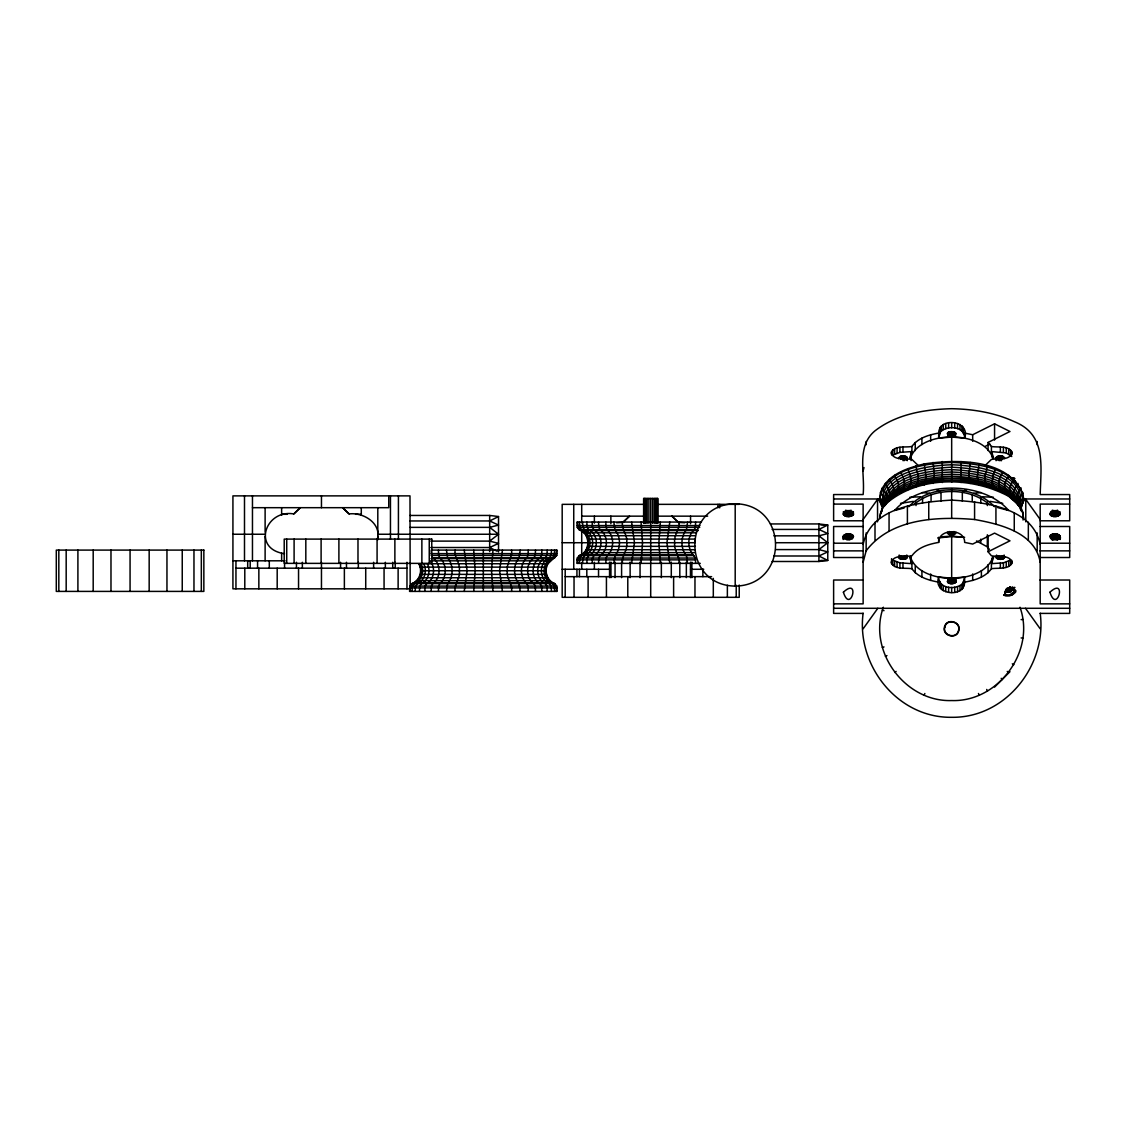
<?xml version="1.0" encoding="UTF-8"?>
<svg xmlns="http://www.w3.org/2000/svg" width="1126" height="1126" viewBox="0 0 1126 1126"><rect width="100%" height="100%" fill="white"/><g stroke="black" fill="none" stroke-linecap="round" stroke-linejoin="round"><path stroke-width="1.5" d="M883.347 607.238C867.513 651.18 905.079 702.16 951.667 700.555C998.255 702.16 1035.821 651.18 1019.987 607.238M695.277 540.297L695.052 542.718L562.184 542.718M880.504 492.414L884.628 499.043L885.261 505.349C896.127 480.844 927.979 477.199 951.667 476.228C975.355 477.199 1007.207 480.844 1018.073 505.349L1018.692 499.043L1022.816 493.624C1007.826 458.324 956.396 459.112 924.193 463.94C907.401 467.909 886.908 474.567 880.504 492.414C879.322 497.523 879.927 502.928 882.334 507.601C882.066 511.176 879.575 514.329 879.885 518.115C881.292 496.214 906.754 487.305 924.854 483.054C952.849 477.959 984.025 479.465 1008.6 495.06L1008.6 496.27L1017.974 504.392L1017.974 503.181C1007.84 496.228 999.226 488.121 1008.6 476.467L1008.6 475.256M284.484 553.696C251.577 548.981 265.454 508.952 293.816 513.935L300.262 507.685L293.816 513.935M377.238 539.593C382.024 523.548 363.473 512.034 349.102 513.935L342.656 507.685L349.102 513.935M547.926 563.746C543.774 570.699 547.039 580.819 554.738 583.592L556.765 586.097L557.103 591.403L409.554 591.403L409.892 586.097L411.933 583.592C419.632 580.819 422.897 570.699 418.745 563.746L547.926 563.746L556.765 555.414L557.103 550.093L431.174 550.093L431.413 555.414L432.848 557.905C441.082 563.408 441.082 578.102 432.848 583.592L431.413 586.097L431.174 591.403M700.259 563.366L576.934 563.366L577.272 558.06L579.299 555.554C590.615 551.754 590.629 533.682 579.299 529.882L577.272 527.376L576.934 522.056L701.428 522.056M1005.025 592.318L1005.673 590.503L1005.025 592.318L1011.064 591.586L1006.996 591.769L1007.826 589.165L1011.5 589.165L1013.808 590.573L1013.456 592.923L1011.275 594.641L1006.996 595.218L1004.772 594.19L1004.111 595.302C1012.992 598.891 1022 587.096 1007.953 589.362L1009.712 587.308M1018.889 506.404C1018.453 475.383 975.144 470.752 951.667 469.655C928.19 470.752 884.881 475.383 884.431 506.404M1022.816 492.414L1022.816 502.998L1020.986 507.601L1022.816 512.217L1023.435 518.115L1022.816 512.217M1023.027 520.029L1023.435 516.904M1040.185 613.177C1047.194 665.452 1005.687 718.092 951.667 717.304C897.633 718.092 856.126 665.452 863.135 613.177M1015.61 482.843L1015.047 480.675L1013.02 480.38M410.188 587.899L412.538 583.592C420.209 580.791 423.404 570.685 419.308 563.746M1040.185 520.789L1069.7 520.789L1069.7 494.553L1040.185 494.553C1040.945 465.911 1046.42 434.425 1014.259 421.659C994.652 412.58 973.131 409.132 951.667 408.696C924.882 409.4 896.718 414.03 875.001 430.822C855.915 446.558 865.289 473.427 863.135 494.553L833.62 494.553L833.62 520.789L863.135 520.789M843.219 536.44C844.753 532.851 852.002 532.851 853.55 536.44C852.002 540.03 844.753 540.03 843.219 536.44L843.219 539.509M863.135 470.837L863.994 467.571M853.367 514.695L853.55 514.019C852.002 510.43 844.753 510.43 843.219 514.019C844.796 517.552 850.989 517.355 853.367 514.695L853.367 511.626M863.135 544.379C870.989 506.799 920.28 501.999 951.667 500.113C983.04 501.999 1032.331 506.799 1040.185 544.379M938.676 433.074L938.676 438.197L951.667 437.043L964.644 438.197C970.865 420.575 939.098 416.381 938.676 433.074C928.851 434.847 917.986 437.944 911.919 446.459C905.656 447.768 893.988 444.953 891.173 452.948C893.988 460.956 905.656 458.141 911.919 459.45L917.915 465.207M863.135 562.268L866.147 550.811L866.147 532.922M909.611 458.071L911.919 451.568L911.919 446.459M910.498 458.071C919.787 429.907 983.533 429.907 992.822 458.071M938.676 438.197L940.266 432.187L940.266 427.078M938.676 582.142C928.851 580.369 917.986 577.272 911.919 568.757C905.656 567.462 893.988 570.263 891.173 562.268C893.988 554.259 905.656 557.074 911.919 555.78C917.986 547.25 928.851 544.168 938.676 542.394C938.324 528.221 965.01 528.221 964.644 542.394L972.681 544.055L994.568 533.119L1009.966 540.818L988.079 551.754L991.415 555.78C997.678 557.074 1009.346 554.259 1012.161 562.268C1009.346 570.263 997.678 567.462 991.415 568.757C985.349 577.272 974.469 580.369 964.644 582.142C964.222 598.835 932.455 594.641 938.676 577.033L951.667 578.173L964.644 577.033L964.644 582.142M947.388 532.232L947.233 532.809C948.556 535.892 954.778 535.892 956.087 532.809L955.932 532.232M955.932 582.072L956.087 581.495C954.778 578.426 948.556 578.426 947.233 581.495C948.585 584.521 953.891 584.352 955.932 582.072L955.932 578.877M963.068 588.138L963.068 583.029L964.644 577.033M1004.631 458.634L1004.786 458.071C1003.463 454.988 997.242 454.988 995.933 458.071L998.143 459.985M992.822 557.159C983.533 585.309 919.787 585.309 910.498 557.159M991.415 568.757L991.415 563.647L993.709 557.159M1059.932 514.695L1060.115 514.019C1058.567 510.43 1051.318 510.43 1049.784 514.019C1051.36 517.552 1057.553 517.355 1059.932 514.695L1059.932 511.626M1060.115 536.44C1058.567 540.03 1051.318 540.03 1049.784 536.44C1051.726 531.922 1062.409 533.203 1060.115 539.509M886.359 503.012C888.428 498.086 886.19 492.386 882.334 489.022L882.334 487.811M1006.996 591.263L1011.176 590.784L1008.037 592.318M885.472 503.252C896.296 478.831 928.049 475.186 951.667 474.229C975.271 475.186 1007.024 478.831 1017.862 503.252M1019.917 507.376C1028.263 472.596 975.693 465.39 951.667 464.785C927.641 465.39 875.057 472.596 883.403 507.376M1005.673 591.009L1006.827 588.321L1006.081 589.503M1006.996 591.769L1007.826 589.165M863.135 519.466L877.816 498.973L880.982 502.801M877.816 608.293L863.135 628.787M924.193 695.094L924.854 693.489M1009.29 595.204L1013.78 592.234M1008.023 588.687L1013.822 589.489M1007.953 589.362L1009.712 587.814L1013.287 588.194L1014.723 587.279M1009.36 595.457L1015.61 592.276M1004.111 595.302L1004.772 594.19M882.334 508.839C897.07 481.309 932.441 477.142 960.492 478.24C984.715 479.929 1013.85 487.938 1022.816 513.442M886.317 503.378C891.623 498.156 890.68 489.388 885.36 484.574L885.36 483.364M940.266 432.187C946.713 424.952 964.743 425.966 964.644 438.197M947.825 432.609L947.233 433.721C948.556 436.804 954.778 436.804 956.087 433.721L953.877 431.807L949.443 431.807L947.825 432.609L947.825 435.804M997.58 507.545L1008.671 510.486C983.097 480.633 920.223 480.633 894.649 510.486L904.15 507.967M866.147 550.811C890.736 518.368 937.268 516.285 974.581 519.508C999.832 524.04 1035.23 532.499 1040.185 562.268M908.907 506.7C929.555 484.138 973.779 484.138 994.413 506.7M913.96 504.617C933.707 487.122 969.613 487.122 989.374 504.617M906.106 558.721L907.401 557.159L906.106 555.582L906.106 558.721L899.843 558.721L898.548 557.159L899.843 555.582L899.843 558.721M1022.338 502.801L1025.505 498.973L1040.185 519.466M938.676 577.033C938.577 589.25 956.621 590.277 963.068 583.029M1003.477 558.721L1004.786 557.159L1003.477 555.582L1003.477 558.721L1000.352 559.369L996.524 558.257L995.933 557.159L997.228 555.582L997.228 558.721M1008.6 496.27C971.372 476.354 918.07 475.271 885.36 504.392L885.36 503.181C916.578 471.217 988.839 469.542 1017.96 504.8M886.95 502.013C894.917 497.467 895.86 486.601 889.512 480.366L889.512 479.155M994.568 687.085L1009.966 671.687M623.058 522.056L629.518 516.158L623.058 522.408L616.612 522.76M1023.435 498.311L1020.311 501.534L1018.636 505.504C1012.668 477.114 975.721 473.004 951.667 472.005C927.613 473.004 890.666 477.114 884.684 505.504L883.023 501.534L879.885 498.311C886.303 467.895 925.882 463.49 951.667 462.42C977.438 463.49 1017.031 467.895 1023.435 498.311L1023.435 497.101M1006.827 588.842L1009.656 587.547L1014.723 587.8M882.221 510.838L880.504 513.442M430.765 541.113L489.669 541.113L498.522 534.245L489.669 527.362L409.991 527.362M775.603 549.587L818.912 549.587L827.765 542.718L818.912 535.835L773.872 535.835M894.72 672.475L896.099 671.42M911.919 451.568L899.913 452.37L892.749 455.115L892.749 450.006M985.405 465.207L991.415 459.45C997.678 458.141 1009.346 460.956 1012.161 452.948C1009.346 444.953 997.678 447.768 991.415 446.459L988.079 442.448L1009.966 431.497L994.568 423.812L972.681 434.749L964.644 433.074M991.415 563.647L1003.407 562.859L1010.571 560.101L1010.571 565.21M1008.769 587.744L1007.362 588.377M409.991 520.958L489.669 520.958L498.522 516.538L498.522 551.951M772.14 529.431L818.912 529.431L827.765 525.012L827.765 560.424L818.912 561.494L772.14 561.494M985.194 446.389L989.881 444.038M430.765 547.518L489.669 547.518L498.522 543.408L489.669 541.113M773.872 555.991L818.912 555.991L827.765 551.881L818.912 549.587M885.36 656.247L886.95 655.585M905.191 459.985L907.401 458.071C906.078 454.988 899.857 454.988 898.548 458.071L898.703 458.634M963.124 491.049L966.938 489.613M1011.458 478.325L1014.723 478.874M882.334 647.351L884.009 646.915M489.669 527.362L498.522 525.082L489.669 520.958M818.912 535.835L827.765 533.555L818.912 529.431M937.705 537.961L951.667 536.567L962.322 537.271M900.547 503.364L913.327 501.366M735.194 503.758C681.427 504.392 681.427 585.464 735.194 586.097C788.96 585.464 788.96 504.392 735.194 503.758L735.194 586.097M1021.113 619.638L1022.816 619.413M1007.826 589.672C1009.895 588.138 1014.47 591.586 1013.808 590.573M973.793 493.258L981.168 492.569M940.773 536.849L951.667 536.131L964.644 537.271M909.935 497.256L920.364 496.777M1010.669 477.987L1014.723 478.353M833.62 498.973L880.842 498.973M1022.478 498.973L1069.7 498.973M833.62 504.096L863.135 504.096L863.135 603.86L833.62 603.86M1069.7 504.096L1040.185 504.096L1040.185 603.86L1069.7 603.86M643.805 504.349L562.184 504.349L562.184 597.315L739.233 597.315L739.233 585.041M657.612 504.349L739.233 504.349M252.463 507.685L388.751 507.685L388.751 495.876M282.246 514.286L287.355 514.286M355.563 514.286L360.728 514.286M409.991 515.455L489.669 515.455L498.522 516.538M581.706 516.158L643.805 516.158M657.612 516.158L707.649 516.158M770.409 523.942L818.912 523.942L827.765 525.012L820.826 525.012M576.934 525.575L699.964 525.575M863.135 526.504L833.62 526.504L833.62 557.511L863.135 557.511M1040.185 526.504L1069.7 526.504L1069.7 557.511L1040.185 557.511M577.272 527.376L699.739 527.376M579.299 529.882L697.684 529.882M580.988 530.571L698.289 530.571M583.887 532.809L696.304 532.809M232.927 534.245L264.906 534.245M378.012 534.245L498.522 534.245M586.125 535.709L694.784 535.709M587.519 539.087L695.389 539.087M775.603 542.718L827.765 542.718M833.62 543.211L863.135 543.211M1040.185 543.211L1069.7 543.211M587.519 546.349L695.389 546.349M586.125 549.727L694.784 549.727M833.62 550.867L863.346 550.867M1039.974 550.867L1069.7 550.867M583.887 552.627L694.672 552.627M431.174 553.612L557.103 553.612M580.988 554.851L693.152 554.851L695.404 558.06L695.615 563.366M431.413 555.414L556.765 555.414M579.299 555.554L694.179 555.554M432.848 557.905L554.738 557.905M577.272 558.06L695.404 558.06M431.033 558.609L553.049 558.609M576.934 559.861L695.615 559.861M820.826 560.424L827.765 560.424L818.912 555.991M232.927 560.804L285.005 560.804M550.15 560.832L430.329 560.832C435.509 567.588 434.523 579.299 426.684 583.592L425.079 586.097L424.812 591.403M420.153 567.124L546.518 567.124M235.953 568.18L406.965 568.18M562.184 569.277L610.419 569.277M690.548 569.277L703.75 569.277M420.631 570.755L546.04 570.755M420.153 574.373L546.518 574.373M565.196 576.653L711.632 576.653M418.745 577.765L547.926 577.765M863.346 580.017L833.62 580.017L833.62 613.403L863.135 613.403M1039.974 580.017L1069.7 580.017L1069.7 613.403L1040.185 613.403M416.521 580.664L550.15 580.664M413.622 582.888L553.049 582.888M411.933 583.592L554.738 583.592M409.892 586.097L556.765 586.097M409.554 587.899L557.103 587.899M409.991 588.828L232.927 588.828L232.927 495.876L409.991 495.876L410.188 591.403M833.62 608.293L1069.7 608.293M982.956 496.777L993.399 497.256M678.345 522.408L671.898 516.158L678.345 522.408L684.805 522.76M991.415 446.459L991.415 451.568L1006.25 452.948L1011.753 456.537M892.749 565.21L892.749 560.101L899.913 562.859L911.919 563.647L911.919 568.757M922.152 492.569L929.527 493.258M1004.111 594.795L1005.912 595.485M1014.132 478.17L1011.81 477.945M1011.458 478.831L1012.753 479.071L1012.668 477.973M1021.113 637.921L1022.816 638.146M989.993 501.366L1002.773 503.364M1005.251 593.937L1006.996 595.218M882.334 610.208L884.009 610.658M936.382 489.613L940.21 491.049M976.509 540.959L987.319 546.856L989.374 549.347M489.669 547.518L497.045 551.205M1008.6 495.06C974.272 476.031 929.049 476.031 894.72 495.06L894.72 496.27M1012.316 663.805L1013.822 664.664M1007.235 671.42L1008.6 672.475M1001.197 678.316L1002.407 679.527M1015.666 590.446L1015.751 591.46L1015.047 590.108M1014.343 499.958L1020.986 507.615M991.415 451.568L993.709 458.071M909.611 557.159L911.919 563.647M693.152 554.851C687.296 548.109 687.156 535.807 694.179 529.882L695.404 527.376L695.615 522.056M1040.185 628.787L1025.505 608.293M986.686 689.436L987.544 690.942M1015.075 500.549C1011.627 495.468 1013.85 488.557 1017.974 484.574L1017.974 483.364M978.466 693.489L979.127 695.094M420.955 563.746C424.896 570.643 421.94 580.678 414.368 583.592L412.397 586.097L412.074 591.403M1019.326 506.348L1021.113 510.838M879.885 497.101L882.334 506.39M423.672 563.746C427.359 570.586 424.784 580.509 417.366 583.592L415.494 586.097L415.17 591.403M427.401 563.746C430.765 570.516 428.682 580.256 421.49 583.592L419.745 586.097L419.449 591.403M1016.975 503.012C1014.906 498.086 1017.13 492.386 1020.986 489.022L1020.986 487.811M1059.932 535.779L1059.932 538.847M1059.411 512.246L1059.411 515.314M1059.411 535.146L1059.411 538.214M1058.595 511.246L1058.595 515.849M1058.595 534.611L1058.595 539.213M1057.525 510.12L1057.525 516.257M1057.525 534.203L1057.525 540.339M1056.287 510.388L1056.287 516.51M1056.287 533.949L1056.287 540.086M1054.949 510.472L1054.949 516.609M1054.949 533.865L1054.949 539.987M1053.612 510.388L1053.612 516.51M1053.612 533.949L1053.612 540.086M1052.36 510.12L1052.36 516.257M1052.36 534.203L1052.36 540.339M1051.29 511.246L1051.29 515.849M1051.29 534.611L1051.29 539.213M1050.474 512.246L1050.474 515.314M1050.474 535.146L1050.474 538.214M1037.173 441.505L1037.173 444.756M1037.173 532.922L1037.173 550.811M1028.334 522.239L1028.334 540.128M1025.772 499.62L1025.772 521.831M1020.986 508.839L1022.816 501.774L1022.816 502.998L1019.72 506.024C1021.535 473.469 975.552 468.247 951.667 467.22C927.768 468.247 881.799 473.469 883.6 506.024L880.504 502.998L880.504 501.774M1015.666 481.52L1015.751 482.533M1014.259 513.076L1014.259 530.965M1013.822 479.155L1013.822 480.366C1009.163 485.207 1007.137 494.947 1013.822 498.959L1013.822 500.183M1012.668 586.899L1012.753 587.997M1012.161 593.627L1012.175 594.866M1011.753 451.427L1011.753 454.834M1011.753 560.382L1011.753 563.788M1011.176 590.784L1011.064 591.586M1010.571 450.006L1010.571 455.115M1010.669 586.913L1010.698 587.73M1009.656 587.026L1009.712 587.814M1008.699 448.781L1008.699 453.891M1008.699 561.325L1008.699 566.434M1006.25 447.838L1006.25 452.948M1006.25 562.268L1006.25 567.377M1005.293 593.683L1005.251 594.444M1004.181 555.062L1004.181 558.257M1003.407 447.247L1003.407 452.37M1003.407 562.859L1003.407 567.968M1002.562 456.143L1002.562 459.338M1002.562 555.878L1002.562 559.073M1002.407 471.724L1002.407 472.934C999.072 478.17 996.44 487.192 1002.407 491.527L1002.407 492.752M1001.493 455.931L1001.493 460.717M1001.493 556.089L1001.493 559.284M1000.352 447.05L1000.352 452.159M1000.352 455.847L1000.352 460.647M1000.352 556.174L1000.352 559.369M1000.352 563.056L1000.352 568.166M999.212 455.931L999.212 460.717M999.212 556.089L999.212 559.284M998.143 456.143L998.143 459.338M998.143 555.878L998.143 559.073M997.228 456.494L997.228 459.69M996.524 456.959L996.524 460.154M996.524 555.062L996.524 558.257M996.074 457.494L996.074 460.689M995.933 506.038L995.933 523.928M995.356 468.627C993.639 474.609 989.374 483.364 995.356 488.431L995.356 489.655M994.568 423.812L994.568 440.069M992.273 452.624L992.273 457.409M992.273 557.806L992.273 562.592M988.079 442.448L988.079 450.569M988.079 535.483L988.079 551.754M988.079 564.647L988.079 572.782M987.544 466.023C986.32 472.16 982.435 480.422 987.544 485.827L987.544 487.037M987.319 502.14L987.319 505.574M987.319 534.822L987.319 546.856M981.393 570.629L981.393 577.131M980.774 497.875L980.774 503.04M980.774 539.157L980.774 542.591M979.127 463.94L977.213 476.762L979.127 484.968M974.581 501.619L974.581 519.508M972.681 434.749L972.681 441.251M972.681 573.964L972.681 580.467M972.245 494.61L972.245 501.478M970.232 462.434L968.937 475.369L970.232 483.462M963.462 428.612L963.462 433.721M963.462 581.495L963.462 586.604M963.068 427.078L963.068 432.187M962.322 492.555L962.322 501.154M961.885 425.656L961.885 430.765M961.885 584.45L961.885 589.56M961.027 461.519L961.027 482.547M960.014 424.432L960.014 429.541M960.014 585.675L960.014 590.784M957.564 423.503L957.564 428.612M957.564 586.604L957.564 591.727M955.495 432.609L955.495 435.804M955.495 579.411L955.495 582.606M954.721 422.912L954.721 428.021M954.792 432.159L954.792 436.944M954.792 579.862L954.792 583.057M954.721 587.195L954.721 592.304M953.877 431.807L953.877 436.592M953.877 531.528L953.877 534.723M953.877 578.623L953.877 583.409M952.807 431.582L952.807 436.367M952.807 531.754L952.807 534.949M952.807 578.848L952.807 583.634M951.667 422.7L951.667 427.824M951.667 431.511L951.667 436.297M951.667 437.479L951.667 482.238M951.667 488.614L951.667 490.303M951.667 491.851L951.667 518.002M951.667 531.824L951.667 535.019M951.667 536.567L951.667 577.737M951.667 578.919L951.667 583.704M951.667 587.406L951.667 592.515M950.513 431.582L950.513 436.367M950.513 531.754L950.513 534.949M950.513 578.848L950.513 583.634M949.443 431.807L949.443 436.592M949.443 531.528L949.443 534.723M949.443 578.623L949.443 583.409M948.613 422.912L948.613 428.021M948.613 587.195L948.613 592.304M948.528 432.159L948.528 436.944M948.528 579.862L948.528 583.057M947.825 579.411L947.825 582.606M945.756 423.503L945.756 428.612M945.756 586.604L945.756 591.727M943.321 424.432L943.321 429.541M943.321 585.675L943.321 590.784M942.293 461.519L942.293 482.547M941.435 425.656L941.435 430.765M941.435 584.45L941.435 589.56M941.012 492.555L941.012 501.154M940.266 583.029L940.266 588.138M939.858 428.612L939.858 433.721M939.858 581.495L939.858 586.604M938.676 537.271L938.676 542.394M933.088 462.434L934.383 475.369L933.088 483.462M931.075 494.61L931.075 501.478M930.639 434.749L930.639 441.251M930.639 573.964L930.639 580.467M928.753 501.619L928.753 519.508M924.193 463.94L926.107 476.762L924.193 484.968M922.56 497.875L922.56 503.04M921.927 438.084L921.927 444.587M921.927 570.629L921.927 577.131M916.015 502.14L916.015 505.574M915.776 466.023C917 472.16 920.899 480.422 915.776 485.827L915.776 487.037M915.241 442.448L915.241 450.569M915.241 566.265L915.241 572.782M911.047 452.624L911.047 460.604M911.047 556.202L911.047 562.592M907.964 468.627C909.681 474.609 913.96 483.364 907.964 488.431L907.964 489.655M907.401 506.038L907.401 523.928M907.246 457.494L907.246 460.689M906.81 456.959L906.81 460.154M906.81 555.062L906.81 558.257M906.106 456.494L906.106 459.69M905.191 456.143L905.191 459.338M905.191 555.878L905.191 559.073M904.122 455.931L904.122 460.717M904.122 556.089L904.122 559.284M902.968 447.05L902.968 452.159M902.968 455.847L902.968 460.647M902.968 556.174L902.968 559.369M902.968 563.056L902.968 568.166M901.827 455.931L901.827 459.126M901.827 556.089L901.827 559.284M900.758 456.143L900.758 459.338M900.913 471.724L900.913 472.934C904.262 478.17 906.894 487.192 900.913 491.527L900.913 492.752M900.758 555.878L900.758 559.073M899.913 447.247L899.913 452.37M899.913 562.859L899.913 567.968M899.139 555.062L899.139 558.257M897.07 447.838L897.07 452.948M897.07 562.268L897.07 567.377M894.621 448.781L894.621 453.891M894.72 475.256L894.72 476.467C901.194 483.659 899.519 495.736 889.512 498.959L889.512 500.183M894.621 561.325L894.621 566.434M891.567 451.427L891.567 454.834M891.567 558.679L891.567 563.788M889.061 513.076L889.061 530.965M877.548 499.62L877.548 521.831M875.001 522.239L875.001 540.128M866.147 441.505L866.147 444.756M852.846 512.246L852.846 515.314M852.846 535.146L852.846 538.214M852.03 511.246L852.03 515.849M852.03 534.611L852.03 539.213M850.96 510.12L850.96 516.257M850.96 534.203L850.96 538.805M849.722 510.388L849.722 516.51M849.722 533.949L849.722 540.086M848.385 510.472L848.385 516.609M848.385 533.865L848.385 539.987M847.048 510.388L847.048 516.51M847.048 533.949L847.048 540.086M845.795 510.12L845.795 516.257M845.795 534.203L845.795 538.805M844.725 511.246L844.725 515.849M844.725 534.611L844.725 539.213M843.909 512.246L843.909 515.314M843.909 535.146L843.909 538.214M843.388 511.626L843.388 514.695M843.388 535.779L843.388 538.847M818.912 523.942L818.912 561.494M736.221 585.253L736.221 597.315M727.368 585.253L727.368 597.315M719.711 504.349L719.711 507.84M717.994 504.349L717.994 507.727M713.307 578.37L713.307 597.315M702.877 569.277L702.877 576.653M694.967 576.653L694.967 597.315M691.871 562.141L691.871 577.638M690.548 516.158L690.548 523.745M690.463 562.141L690.463 577.638M687.592 522.056L686.41 529.882C680.456 536.609 680.456 548.826 686.41 555.554L687.592 563.366M686.353 562.141L686.353 577.638M679.808 562.141L679.808 577.638M678.936 522.056C680.132 529.516 673.475 535.089 674.699 542.718C673.475 550.347 680.132 555.906 678.936 563.366M673.615 576.653L673.615 597.315M671.293 562.141L671.293 577.638M669.801 522.056L666.93 542.718L669.801 563.366M661.356 562.141L661.356 577.638M660.329 522.056L658.893 542.718L660.329 563.366M657.795 523.351L657.795 498.452L643.622 498.452L643.622 523.351M657.542 498.452L657.542 523.351M656.838 498.452L656.838 523.351M655.712 498.452L655.712 523.351M654.248 498.452L654.248 523.351M652.545 498.452L652.545 523.351M650.701 498.452L650.701 597.315M648.872 498.452L648.872 523.351M647.168 498.452L647.168 523.351M645.705 498.452L645.705 523.351M644.579 498.452L644.579 523.351M643.861 498.452L643.861 523.351M641.074 522.056L642.524 542.718L641.074 563.366M640.047 562.141L640.047 577.638M631.616 522.056L634.473 542.718L631.616 563.366M630.124 562.141L630.124 577.638M627.787 576.653L627.787 597.315M622.481 522.056C621.285 529.516 627.942 535.089 626.703 542.718C627.942 550.347 621.285 555.906 622.481 563.366M621.594 562.141L621.594 577.638M615.049 562.141L615.049 577.638M613.825 522.056L615.007 529.882C620.961 536.609 620.961 548.826 615.007 555.554L613.825 563.366M610.869 516.158L610.869 523.745M610.939 562.141L610.939 577.638M609.546 562.141L609.546 577.638M606.435 576.653L606.435 597.315M605.802 522.056L605.999 527.376L607.238 529.882C614.416 535.962 614.416 549.474 607.238 555.554L605.999 558.06L605.802 563.366M598.539 522.056L598.779 527.376L600.214 529.882C608.462 535.371 608.462 550.065 600.214 555.554L598.779 558.06L598.539 563.366M598.539 569.277L598.539 576.653M594.373 516.158L594.373 523.154M594.373 562.268L594.373 569.277M592.177 522.056L592.445 527.376L594.064 529.882C603.226 534.864 603.226 550.572 594.049 555.554L592.445 558.06L592.177 563.366M588.11 576.653L588.11 597.315M586.815 522.056L587.11 527.376L588.87 529.882C598.807 534.442 598.807 550.994 588.87 555.554L587.11 558.06L586.815 563.366M586.815 569.277L586.815 576.653M582.55 522.056L582.86 527.376L584.732 529.882C595.274 534.104 595.274 551.332 584.732 555.554L582.86 558.06L582.55 563.366M581.706 504.349L581.706 522.802M581.706 531.092L581.706 554.33M581.706 562.634L581.706 569.277M579.44 522.056L579.777 527.376L581.734 529.882C592.712 533.879 592.698 551.557 581.734 555.554L579.777 558.06L579.44 563.366M579.44 569.277L579.44 576.653M577.568 522.056L577.905 527.376L579.918 529.882C591.15 533.738 591.15 551.698 579.904 555.554L577.905 558.06L577.568 563.366M576.934 569.277L576.934 576.653M574.035 576.653L574.035 597.315M573.739 504.349L573.739 569.277M565.196 569.277L565.196 597.315M556.483 550.093L556.145 555.414L554.133 557.905C542.887 561.761 542.901 579.735 554.133 583.592L556.145 586.097L556.483 591.403M554.597 550.093L554.274 555.414L552.303 557.905C541.339 561.902 541.339 579.594 552.303 583.592L554.274 586.097L554.597 591.403M551.487 550.093L551.177 555.414L549.305 557.905C538.763 562.141 538.763 579.355 549.305 583.592L551.177 586.097L551.487 591.403M547.222 550.093L546.926 555.414L545.167 557.905C535.244 562.465 535.244 579.031 545.167 583.592L546.926 586.097L547.222 591.403M541.859 550.093L541.592 555.414L539.987 557.905C530.81 562.901 530.81 578.609 539.987 583.592L541.592 586.097L541.859 591.403M535.497 550.093L535.258 555.414L533.823 557.905C525.575 563.408 525.575 578.102 533.823 583.592L535.258 586.097L535.497 591.403M528.249 550.093L528.038 555.414L526.799 557.905C519.635 563.999 519.635 577.511 526.799 583.592L528.038 586.097L528.249 591.403M520.226 550.093L519.03 557.905C513.076 564.647 513.076 576.864 519.044 583.592L520.226 591.403M511.57 550.093C512.752 557.553 506.095 563.127 507.333 570.755C506.095 578.384 512.752 583.944 511.57 591.403M502.435 550.093L499.564 570.755L502.435 591.403M492.963 550.093L491.513 570.755L492.963 591.403M489.669 515.455L489.669 551.641M483.335 550.093L483.335 591.403M473.708 550.093L475.144 570.755L473.708 591.403M464.236 550.093L467.107 570.755L464.236 591.403M455.101 550.093C453.905 557.553 460.576 563.127 459.338 570.755C460.576 578.384 453.905 583.944 455.101 591.403M446.445 550.093L447.627 557.905C453.595 564.647 453.595 576.864 447.627 583.592L446.445 591.403M438.422 550.093L438.633 555.414L439.872 557.905C447.036 563.999 447.036 577.511 439.858 583.592L438.633 586.097L438.422 591.403M429.245 539.101L429.245 563.366M421.87 539.101L421.87 563.366M406.965 562.282L406.965 588.828M398.421 495.876L398.421 539.227M398.125 568.18L398.125 588.828M395.226 562.282L395.226 568.18M394.874 539.101L394.874 563.366M392.721 562.282L392.721 568.18M390.455 495.876L390.455 539.227M385.345 562.282L385.345 568.18M384.065 568.18L384.065 588.828M377.801 507.685L377.801 532.176M377.801 536.3L377.801 539.804M377.083 539.101L377.083 563.366M373.621 562.282L373.621 568.18M365.725 568.18L365.725 588.828M361.291 507.685L361.291 515.272M358.349 562.282L358.349 568.18M357.984 539.101L357.984 563.366M346.47 562.282L346.47 568.18M344.373 568.18L344.373 588.828M340.559 562.282L340.559 568.18M338.898 539.101L338.898 563.366M321.459 495.876L321.459 507.685M321.459 562.282L321.459 588.828M321.107 539.101L321.107 563.366M305.822 539.101L305.822 563.366M302.359 562.282L302.359 568.18M298.545 568.18L298.545 588.828M296.448 562.282L296.448 568.18M294.097 539.101L294.097 563.366M286.722 539.101L286.722 563.366M284.568 562.282L284.568 568.18M281.627 507.685L281.627 515.272M281.627 553.204L281.627 560.804M277.193 568.18L277.193 588.828M269.297 560.804L269.297 568.18M265.117 507.685L265.117 532.176M265.117 536.3L265.117 560.804M258.853 568.18L258.853 588.828M257.572 560.804L257.572 568.18M252.463 495.876L252.463 560.804M250.197 560.804L250.197 568.18M247.692 560.804L247.692 568.18M244.792 568.18L244.792 588.828M244.497 495.876L244.497 560.804M235.953 560.804L235.953 588.828M201.329 550.093L201.329 591.403M193.968 550.093L193.968 591.403M182.243 550.093L182.243 591.403M166.958 550.093L166.958 591.403M149.167 550.093L149.167 591.403M130.067 550.093L130.067 591.403M110.981 550.093L110.981 591.403M93.191 550.093L93.191 591.403M77.905 550.093L77.905 591.403M66.181 550.093L66.181 591.403M58.819 550.093L58.819 591.403M843.388 592.192C850.426 614.627 860.7 576.287 843.388 592.192M944.531 626.872C941.744 635.937 956.678 639.934 958.789 630.687C961.59 621.636 946.642 617.625 944.531 626.872M944.827 626.943C942.138 635.641 956.481 639.498 958.507 630.616C961.196 621.918 946.839 618.075 944.827 626.943M1049.953 592.192C1056.99 614.627 1067.265 576.287 1049.953 592.192M431.765 539.101L284.216 539.101L284.216 563.366L431.765 563.366L431.765 539.101M203.848 550.093L56.3 550.093L56.3 591.403L203.848 591.403L203.848 550.093"/></g></svg>
